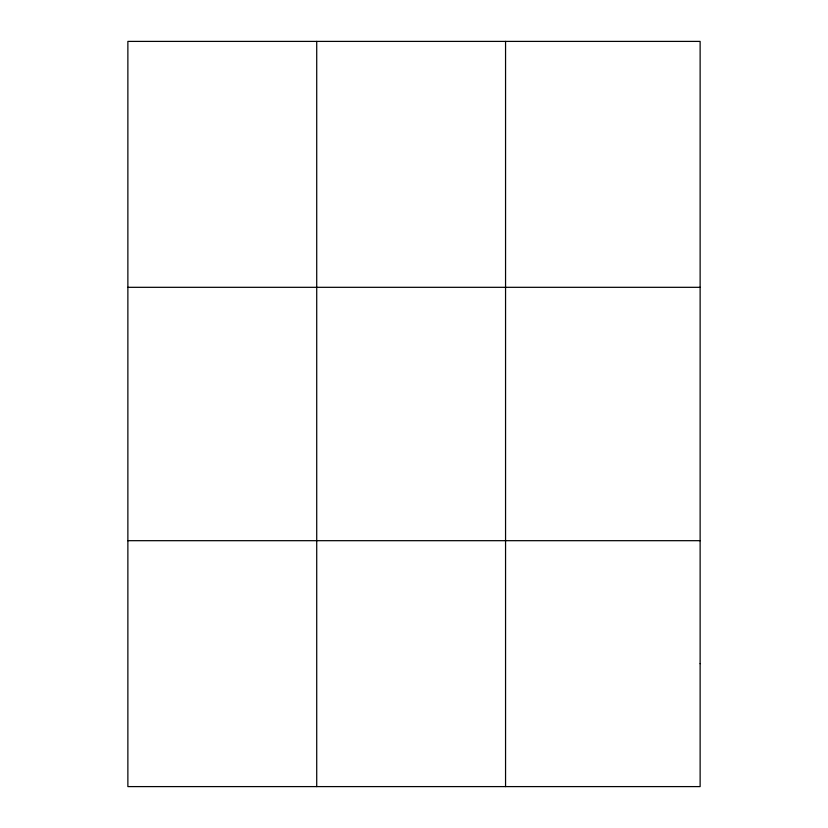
<?xml version="1.0" encoding="UTF-8"?>
<svg xmlns="http://www.w3.org/2000/svg" width="828" height="828" viewBox="0 0 828 828"><rect width="100%" height="100%" fill="white"/><g stroke="black" fill="none" stroke-linecap="round" stroke-linejoin="round"><path stroke-width="1.24" d="M316.72 786.6L316.72 41.4M505.556 786.6L505.556 41.4M127.874 287.316L700.126 287.316M127.874 540.684L700.126 540.684M700.126 663.642L700.126 786.6L127.874 786.6L127.874 41.4L700.126 41.4L700.126 663.642"/></g></svg>
